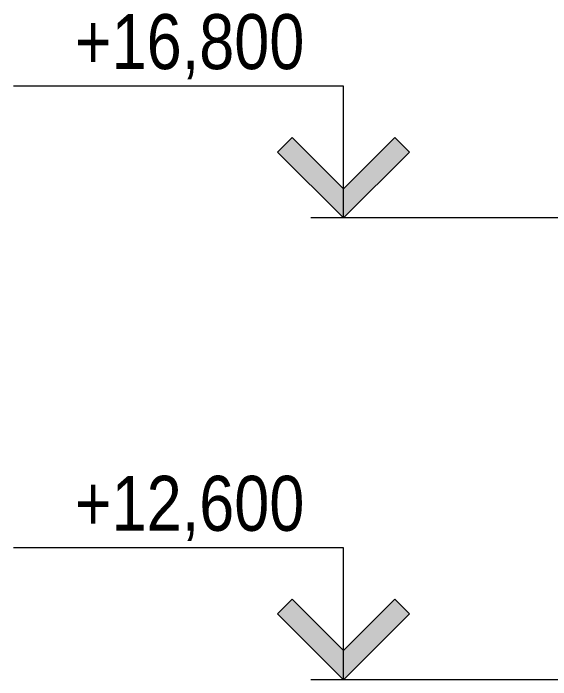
# Model space of a CAD drawing. Header units: millimetres. Extents: x -39507 to 33074, y -24219 to 30962.
# Drawn here: x -39100 to -34217, y 12600 to 18662 of the extents above; entities that cross this region are included whole.
import ezdxf

# ---------------------------------------------------------------- set-up
doc = ezdxf.new("R2010")
doc.units = ezdxf.units.MM
doc.layers.add('Высотные отметки', color=7, linetype='Continuous', lineweight=9)
doc.styles.add('Arial Narrow', font='ARIALN.TTF', dxfattribs={"height": 500})

# ---------------------------------------------------------------- blocks, each defined once
blk = doc.blocks.new('Высотные отметки - Высотная отметка - Стрелка-4455449-Разрез 2-2')
at = {"layer": 'Высотные отметки'}
blk.add_hatch(color=256, dxfattribs=at).paths.add_polyline_path([(-36565.6, -5267.2), (-36098.4, -5734.3), (-35631.2, -5267.2), (-35498.4, -5400), (-36098.4, -6000), (-36698.4, -5400)], flags=0)
for p, q in [((-36098.4, -4800), (-39098.4, -4800)), ((-36098.4, -6000), (-36098.4, -4800)), ((-36565.6, -5267.2), (-36698.4, -5400)), ((-36098.4, -5734.3), (-36565.6, -5267.2)), ((-35631.2, -5267.2), (-36098.4, -5734.3)), ((-35498.4, -5400), (-35631.2, -5267.2)), ((-36698.4, -5400), (-36098.4, -6000)), ((-36098.4, -6000), (-35498.4, -5400)), ((-35002.8, -6000), (-36395.1, -6000))]:
    blk.add_line(p, q, dxfattribs=at)

msp = doc.modelspace()

# ---------------------------------------------------------------- linework, layer by layer
at = {"layer": 'Высотные отметки'}
for p, q in [((-30715.9, 16800), (-36100.2, 16800)), ((-32088.7, 12600), (-36100.2, 12600))]:
    msp.add_line(p, q, dxfattribs=at)

# ---------------------------------------------------------------- block references
for p in [(-1.8, 22800), (-1.8, 18600)]:
    msp.add_blockref('Высотные отметки - Высотная отметка - Стрелка-4455449-Разрез 2-2', p, dxfattribs=at)

# ---------------------------------------------------------------- texts
at = {"layer": 'Высотные отметки', "char_height": 500, "width": 2499.191, "attachment_point": 1, "line_spacing_factor": 0.974696, "style": 'Arial Narrow'}
for s, insert in [('+16,800', (-38541.5, 18654.3)), ('+12,600', (-38541.5, 14454.3))]:
    msp.add_mtext(s, dxfattribs=dict(at, insert=insert))

doc.saveas('drawing.dxf')
